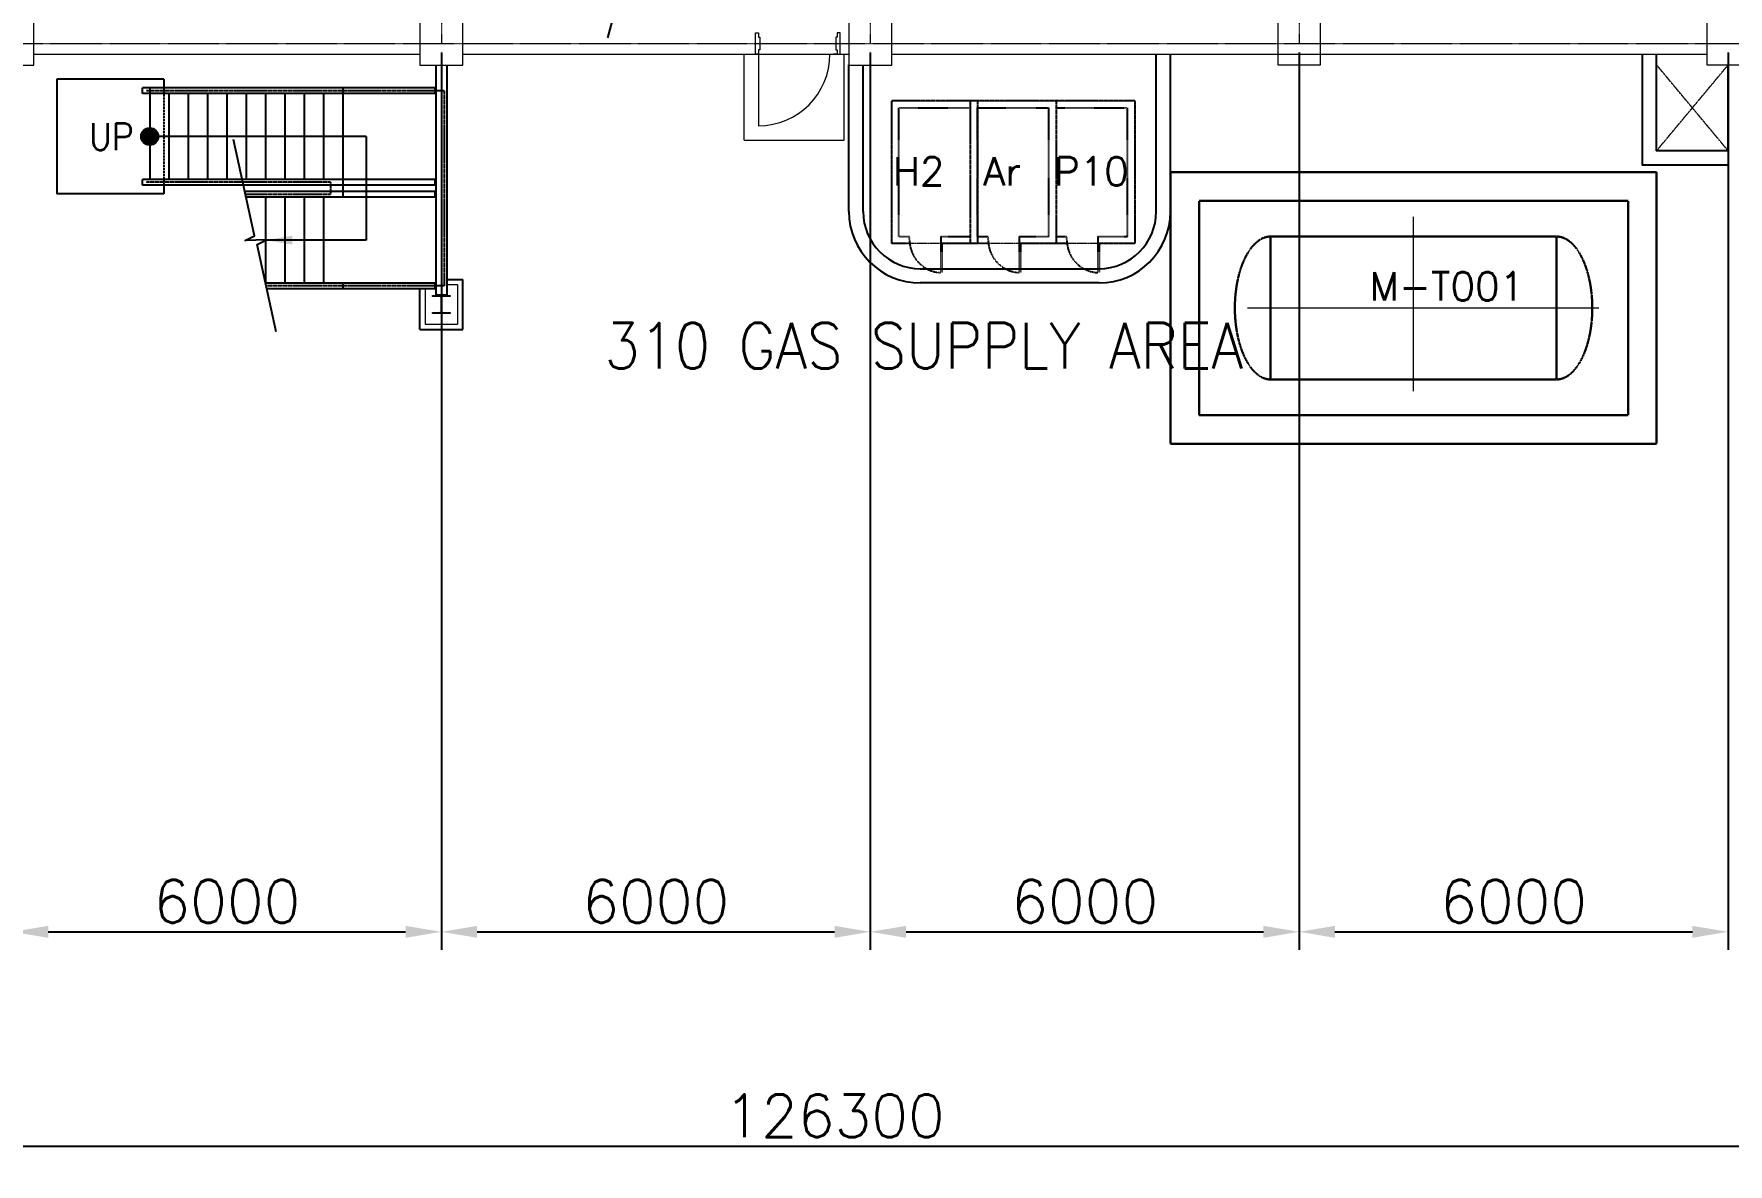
# Model space of a CAD drawing. Extents: x -59767 to 1106559, y -1290 to 1129522.
# Drawn here: x 80508 to 104208, y 224767 to 240580 of the extents above; entities that cross this region are included whole.
import ezdxf
from ezdxf.enums import TextEntityAlignment as Align

# ---------------------------------------------------------------- set-up
doc = ezdxf.new("R2010")
doc.units = 0
for name, pattern in [('CENTER', [2, 1.25, -0.25, 0.25, -0.25]), ('HID', [3, 2, -1]), ('HID_1', [2, 1, -1]), ('HIDDEN', [0.375, 0.25, -0.125]), ('MAT2', [15, 5, -1, 1, -1, 1, -1, 5]), ('PHANTOMX2', [5, 2.5, -0.5, 0.5, -0.5, 0.5, -0.5])]:
    doc.linetypes.add(name, pattern=pattern)
doc.layers.get('0').update_dxf_attribs({"linetype": 'CONTINUOUS', "lineweight": 9})
doc.layers.get('Defpoints').update_dxf_attribs({"linetype": 'CONTINUOUS', "lineweight": 9})
for name, color, linetype in [('1', 2, 'CONTINUOUS'), ('CONC', 2, 'CONTINUOUS'), ('CY', 4, 'CONTINUOUS'), ('M', 6, 'CONTINUOUS'), ('MARK', 2, 'MAT2'), ('WINDOW', 6, 'CONTINUOUS'), ('Y', 2, 'CONTINUOUS')]:
    doc.layers.add(name, color=color, linetype=linetype)
for name, color, linetype, lineweight in [('COL', 4, 'CONTINUOUS', 5), ('COLUMN', 2, 'CONTINUOUS', 9), ('TEXT', 3, 'CONTINUOUS', 9), ('WALL', 7, 'CONTINUOUS', 9), ('WALL_300', 7, 'CONTINUOUS', 9), ('중간선', 5, 'CONTINUOUS', 9), ('중심선', 1, 'CENTER', 9), ('치수선', 6, 'CONTINUOUS', 9)]:
    doc.layers.add(name, color=color, linetype=linetype, lineweight=lineweight)
doc.styles.add('ROMANS', font='romans.shx', dxfattribs={"bigfont": 'whgtxt.shx'})
doc.styles.get("Standard").update_dxf_attribs({"font": 'romans.shx', "bigfont": 'whtgtxt.shx'})
doc.dimstyles.new('ISO-25', dxfattribs={"dimscale": 200, "dimtxt": 3, "dimasz": 2.5, "dimexe": 1.25, "dimexo": 0.625, "dimtad": 1, "dimdec": 0, "dimdsep": 46, "dimtxsty": 'Standard', "dimcen": 2.5, "dimadec": 0, "dimazin": 0, "dimtp": 0.1, "dimtm": 0.1, "dimtfac": 0.6, "dimtdec": 0, "dimtmove": 0, "dimatfit": 3, "dimfxl": 1, "dimtvp": 1, "dimtolj": 1, "dimarcsym": 0})

# ---------------------------------------------------------------- blocks, each defined once
blk = doc.blocks.new('column600')
at = {"layer": 'COLUMN', "linetype": 'Continuous'}
blk.add_lwpolyline([(-300, -300), (300, -300), (300, 300), (-300, 300)], close=True, dxfattribs=at)
blk = doc.blocks.new('*D16')
at = {"layer": 'Defpoints', "color": 0, "transparency": 16777216}
for p in [(80208, 240445), (86208, 240445), (86208, 228017)]:
    blk.add_point(p, dxfattribs=at)
at = {"layer": '치수선', "color": 0, "lineweight": -2, "transparency": 16777216}
for p, q in [((80208, 240320), (80208, 227767)), ((86208, 240320), (86208, 227767)), ((80708, 228017), (85708, 228017))]:
    blk.add_line(p, q, dxfattribs=at)
at = {"layer": '치수선', "color": 0, "transparency": 16777216}
for points in [[(80708, 228100), (80708, 227933), (80208, 228017)], [(85708, 228100), (85708, 227933), (86208, 228017)]]:
    blk.add_solid(points, dxfattribs=at)
at = {"layer": '치수선', "color": 0, "transparency": 16777216, "insert": (83208, 228442), "char_height": 600, "attachment_point": 5}
blk.add_mtext('\\A1;6000', dxfattribs=at)
blk = doc.blocks.new('*D17')
at = {"layer": 'Defpoints', "color": 0, "transparency": 16777216}
for p in [(86208, 240445), (92208, 240445), (92208, 228017)]:
    blk.add_point(p, dxfattribs=at)
at = {"layer": '치수선', "color": 0, "lineweight": -2, "transparency": 16777216}
for p, q in [((86208, 240320), (86208, 227767)), ((92208, 240320), (92208, 227767)), ((86708, 228017), (91708, 228017))]:
    blk.add_line(p, q, dxfattribs=at)
at = {"layer": '치수선', "color": 0, "transparency": 16777216}
for points in [[(86708, 228100), (86708, 227933), (86208, 228017)], [(91708, 228100), (91708, 227933), (92208, 228017)]]:
    blk.add_solid(points, dxfattribs=at)
at = {"layer": '치수선', "color": 0, "transparency": 16777216, "insert": (89208, 228442), "char_height": 600, "attachment_point": 5}
blk.add_mtext('\\A1;6000', dxfattribs=at)
blk = doc.blocks.new('*D18')
at = {"layer": 'Defpoints', "color": 0, "transparency": 16777216}
for p in [(98208, 240445), (104208, 240445), (104208, 228017)]:
    blk.add_point(p, dxfattribs=at)
at = {"layer": '치수선', "color": 0, "lineweight": -2, "transparency": 16777216}
for p, q in [((98208, 240320), (98208, 227767)), ((104208, 240320), (104208, 227767)), ((98708, 228017), (103708, 228017))]:
    blk.add_line(p, q, dxfattribs=at)
at = {"layer": '치수선', "color": 0, "transparency": 16777216}
for points in [[(98708, 228100), (98708, 227933), (98208, 228017)], [(103708, 228100), (103708, 227933), (104208, 228017)]]:
    blk.add_solid(points, dxfattribs=at)
at = {"layer": '치수선', "color": 0, "transparency": 16777216, "insert": (101208, 228442), "char_height": 600, "attachment_point": 5}
blk.add_mtext('\\A1;6000', dxfattribs=at)
blk = doc.blocks.new('*D39')
at = {"layer": 'Defpoints', "color": 0, "transparency": 16777216}
for p in [(92208, 240445), (98208, 240445), (98208, 228017)]:
    blk.add_point(p, dxfattribs=at)
at = {"layer": '치수선', "color": 0, "lineweight": -2, "transparency": 16777216}
for p, q in [((92208, 240320), (92208, 227767)), ((98208, 240320), (98208, 227767)), ((92708, 228017), (97708, 228017))]:
    blk.add_line(p, q, dxfattribs=at)
at = {"layer": '치수선', "color": 0, "transparency": 16777216}
for points in [[(92708, 228100), (92708, 227933), (92208, 228017)], [(97708, 228100), (97708, 227933), (98208, 228017)]]:
    blk.add_solid(points, dxfattribs=at)
at = {"layer": '치수선', "color": 0, "transparency": 16777216, "insert": (95208, 228442), "char_height": 600, "attachment_point": 5}
blk.add_mtext('\\A1;6000', dxfattribs=at)
blk = doc.blocks.new('*D179')
at = {"layer": 'Defpoints', "color": 0}
for p in [(154858, 240445), (28558, 234445), (154858, 225017)]:
    blk.add_point(p, dxfattribs=at)
at = {"layer": '치수선', "color": 0, "lineweight": -2}
for p, q in [((154858, 240320), (154858, 224767)), ((28558, 234320), (28558, 224767)), ((29058, 225017), (154358, 225017))]:
    blk.add_line(p, q, dxfattribs=at)
at = {"layer": '치수선', "color": 0}
for points in [[(29058, 225100), (29058, 224933), (28558, 225017)], [(154358, 224933), (154358, 225100), (154858, 225017)]]:
    blk.add_solid(points, dxfattribs=at)
at = {"layer": '치수선', "color": 0, "insert": (91708, 225442), "char_height": 600, "attachment_point": 5}
blk.add_mtext('\\A1;126300', dxfattribs=at)
blk = doc.blocks.new('ARR')
blk.add_solid([(3, -0.5), (3, 0.5), (0, 0)])
blk = doc.blocks.new('DOT5')
at = {"ltscale": 0.5}
h = blk.add_hatch(color=256, dxfattribs=at)
h.dxf.hatch_style = 1
h.paths.add_polyline_path([(-7579, 38839, 1), (-7339, 38839, 1)])
at = {"color": 0, "ltscale": 0.5}
blk.add_circle((-7459, 38839), 120, dxfattribs=at)

msp = doc.modelspace()

# ---------------------------------------------------------------- linework, layer by layer
at = {"color": 0}
for p, q in [((85983.2, 237014.1), (85983.2, 236519.1)), ((86433.2, 237069.1), (86283.2, 237069.1)), ((86433.2, 237069.1), (86433.2, 236519.1)), ((85983.2, 236519.1), (86433.2, 236519.1))]:
    msp.add_line(p, q, dxfattribs=at)
at = {"layer": '1', "ltscale": 0.5}
for p, q in [((86133.2, 240144.1), (86133.2, 236929.1)), ((86283.2, 240144.1), (86283.2, 236929.1)), ((80828.2, 239944.1), (80828.2, 238344.1)), ((82328.2, 239944.1), (80828.2, 239944.1)), ((82328.2, 239944.1), (82328.2, 239824.1)), ((82028.2, 239744.1), (82028.2, 239824.1)), ((86123.2, 239824.1), (82028.2, 239824.1)), ((86123.2, 239744.1), (82028.2, 239744.1)), ((82128.2, 239824.1), (82128.2, 238544.1)), ((82128.2, 239744.1), (82128.2, 238544.1)), ((82398.2, 239744.1), (82398.2, 238544.1)), ((82668.2, 239744.1), (82668.2, 238544.1)), ((82938.2, 239744.1), (82938.2, 238544.1)), ((83208.2, 239744.1), (83208.2, 238544.1)), ((83478.2, 239744.1), (83478.2, 238544.1)), ((83748.2, 239744.1), (83748.2, 238544.1)), ((84018.2, 239744.1), (84018.2, 238544.1)), ((84288.2, 239744.1), (84288.2, 238544.1)), ((84558.2, 239744.1), (84558.2, 238544.1)), ((84828.2, 239824.1), (84828.2, 238464.1)), ((84828.2, 239744.1), (84828.2, 238544.1)), ((86123.2, 239744.1), (86123.2, 239824.1)), ((85158.2, 239144.1), (82128.2, 239144.1)), ((85158.2, 239144.1), (85158.2, 237694.1)), ((86123.2, 238544.1), (82028.2, 238544.1)), ((82028.2, 238464.1), (82028.2, 238544.1)), ((86123.2, 238464.1), (82028.2, 238464.1)), ((82328.2, 238464.1), (82328.2, 238344.1)), ((84828.2, 238464.1), (84828.2, 238294.1)), ((86123.2, 238464.1), (86123.2, 238544.1)), ((82328.2, 238344.1), (80828.2, 238344.1)), ((86123.2, 238374.1), (83459.1, 238374.1)), ((86123.2, 238294.1), (83476.5, 238294.1)), ((83748.2, 238294.1), (83748.2, 237094.1)), ((84018.2, 238294.1), (84018.2, 237094.1)), ((84288.2, 238294.1), (84288.2, 237094.1)), ((84558.2, 238294.1), (84558.2, 237094.1)), ((86123.2, 238294.1), (86123.2, 238374.1)), ((85158.2, 237694.1), (83748.2, 237694.1)), ((86123.2, 237094.1), (83749.9, 237094.1)), ((86123.2, 237014.1), (83767.3, 237014.1)), ((84828.2, 237094.1), (84828.2, 237014.1)), ((86123.2, 237014.1), (86123.2, 237094.1))]:
    msp.add_line(p, q, dxfattribs=at)
at = {"layer": '1', "linetype": 'PHANTOMX2', "ltscale": 2}
for p, q in [((86248.2, 239784.1), (82078.2, 239784.1)), ((86248.2, 239784.1), (86248.2, 237054.1)), ((84658.2, 238504.1), (82078.2, 238504.1)), ((84658.2, 238504.1), (84658.2, 238334.1)), ((84658.2, 238334.1), (83467.8, 238334.1)), ((86248.2, 237054.1), (83758.6, 237054.1))]:
    msp.add_line(p, q, dxfattribs=at)
at = {"layer": '1', "linetype": 'HID', "ltscale": 0.5}
msp.add_line((82328.2, 239824.1), (82328.2, 238464.1), dxfattribs=at)
at = {"layer": '1'}
msp.add_lwpolyline([(89127.9, 242698.9), (88855.6, 241682.6), (89063.4, 241572.3), (88823.2, 241582.4), (88582.9, 241592.4), (88790.8, 241482.1), (88534.6, 240526.2)], dxfattribs=at)
at = {"layer": 'COL', "color": 2, "linetype": 'Continuous'}
msp.add_lwpolyline([(86187.7, 236683.1, 0.4142136), (86203.7, 236699.1), (86203.7, 236889.1, 0.4142136), (86187.7, 236905.1), (86083.2, 236905.1), (86083.2, 236919.1), (86333.2, 236919.1), (86333.2, 236905.1), (86228.7, 236905.1, 0.4142136), (86212.7, 236889.1), (86212.7, 236699.1, 0.4142136), (86228.7, 236683.1), (86333.2, 236683.1), (86333.2, 236669.1), (86083.2, 236669.1), (86083.2, 236683.1)], format="xyb", close=True, dxfattribs=at)
at = {"layer": 'CONC', "color": 7, "linetype": 'Continuous'}
for p, q in [((103008.2, 240294.9, -3.5), (103008.2, 238744.9, -3.5)), ((103200.9, 240294.9, -4), (103200.9, 238944.9, -4)), ((104208.2, 238944.9, -3.5), (104208.2, 240144.9, -3.5)), ((104208.2, 238944.9, -3.5), (103200.9, 238944.9, -3.5)), ((104208.2, 238744.9, -3.5), (103008.2, 238744.9, -3.5)), ((103208.2, 236194.9, -3.5), (103208.2, 238644.9, -3.5))]:
    msp.add_line(p, q, dxfattribs=at)
at = {"layer": 'CY'}
for p, q in [((91908.2, 238094.9), (91908.2, 240144.9)), ((92108.2, 238094.9), (92108.2, 240144.9)), ((96208.2, 238094.9), (96208.2, 240294.9)), ((96408.2, 238094.9), (96408.2, 240294.9)), ((92908.2, 237294.9), (95408.2, 237294.9)), ((95408.2, 237094.9), (92908.2, 237094.9))]:
    msp.add_line(p, q, dxfattribs=at)
at = {"layer": 'CY', "ltscale": 0.5}
for p, q in [((85908.2, 236444.1), (85908.2, 237014.1)), ((86283.2, 237144.1), (86508.2, 237144.1)), ((86508.2, 236444.1), (86508.2, 237144.1)), ((86133.2, 236929.1), (86283.2, 236929.1)), ((85908.2, 236444.1), (86508.2, 236444.1))]:
    msp.add_line(p, q, dxfattribs=at)
at = {"layer": 'CY'}
for centre, radius, start, end in [((92908.2, 238094.9), 1000, 180, 270), ((92908.2, 238094.9), 800, 180, 270), ((95408.2, 238094.9), 1000, 270, 0), ((95408.2, 238094.9), 800, 270, 0)]:
    msp.add_arc(centre, radius, start, end, dxfattribs=at)
at = {"layer": 'M'}
msp.add_lwpolyline([(83897.6, 236412.8), (83633.4, 237631.4), (83763.3, 237700.4), (83613.2, 237694.1), (83463, 237687.7), (83592.9, 237756.7), (83301.7, 239100.3)], dxfattribs=at)
at = {"layer": 'MARK', "color": 6}
for p, q in [((92508.1, 237644.9), (92508.1, 239644.9)), ((93708.1, 239644.9), (92508.1, 239644.9)), ((93608.1, 237644.9), (93608.1, 239644.9)), ((94808.1, 239644.9), (93608.1, 239644.9)), ((95908.1, 239644.9), (94708.1, 239644.9))]:
    msp.add_line(p, q, dxfattribs=at)
for points in [[(93708.1, 239644.9), (93708.1, 237644.9), (93193.1, 237644.9)], [(94808.1, 239644.9), (94808.1, 237644.9), (94293.1, 237644.9)], [(95908.1, 239644.9), (95908.1, 237644.9), (95393.1, 237644.9)]]:
    msp.add_lwpolyline(points, dxfattribs=at)
at = {"layer": 'WALL', "color": 0}
for p, q in [((90601.9, 240325.1), (90601.9, 240565.1)), ((91785.9, 240325.1), (91785.9, 240565.1)), ((90643.9, 240295.1), (90691.9, 240295.1)), ((91743.9, 240295.1), (91695.9, 240295.1))]:
    msp.add_line(p, q, dxfattribs=at)
at = {"layer": 'WALL', "linetype": 'Continuous'}
for p, q in [((91843.9, 239095.1), (91843.9, 240294.9)), ((90443.9, 239095.1), (91843.9, 239095.1))]:
    msp.add_line(p, q, dxfattribs=at)
at = {"layer": 'WALL', "color": 0, "linetype": 'HIDDEN', "lineweight": 30, "ltscale": 5}
for p, q in [((103208.2, 238644.9), (96408.2, 238644.9)), ((96408.2, 238644.9), (96408.2, 234844.9)), ((103208.2, 238644.9), (103208.2, 234844.9)), ((102808.2, 238244.9), (96808.2, 238244.9)), ((96808.2, 238244.9), (96808.2, 235244.9)), ((102808.2, 238244.9), (102808.2, 235244.9)), ((96408.2, 237744.9), (96408.2, 235744.9)), ((96808.2, 237744.9), (96808.2, 235744.9)), ((97808.2, 237744.9), (101808.2, 237744.9)), ((97808.2, 237744.9), (97808.2, 235744.9)), ((101808.2, 237744.9), (101808.2, 235744.9)), ((102808.2, 237744.9), (102808.2, 235744.9)), ((97808.2, 235744.9), (101808.2, 235744.9)), ((96808.2, 235244.9), (102808.2, 235244.9)), ((96408.2, 234844.9), (103208.2, 234844.9))]:
    msp.add_line(p, q, dxfattribs=at)
at = {"layer": 'WALL', "color": 0}
for points in [[(90601.9, 240295.1), (90601.9, 240595.1), (90643.9, 240595.1), (90643.9, 240535.1), (90661.9, 240535.1), (90661.9, 240355.1), (90643.9, 240355.1), (90643.9, 240295.1)], [(91785.9, 240295.1), (91785.9, 240595.1), (91743.9, 240595.1), (91743.9, 240535.1), (91725.9, 240535.1), (91725.9, 240355.1), (91743.9, 240355.1), (91743.9, 240295.1)]]:
    msp.add_lwpolyline(points, close=True, dxfattribs=at)
at = {"layer": 'WALL', "color": 0, "linetype": 'HIDDEN', "lineweight": 30, "ltscale": 5, "extrusion": (0, 0, -1)}
msp.add_ellipse((97808.2, 236744.9), major_axis=(0, -1000), ratio=0.5, start_param=0, end_param=3.1415927, dxfattribs=at)
at = {"layer": 'WALL', "color": 0, "linetype": 'HIDDEN', "lineweight": 30, "ltscale": 5}
msp.add_ellipse((101808.2, 236744.9), major_axis=(0, -1000), ratio=0.5, start_param=0, end_param=3.1415927, dxfattribs=at)
at = {"layer": 'WALL_300', "linetype": 'Continuous', "lineweight": 9}
for p, q in [((80508.2, 240294.9), (85908.1, 240294.9)), ((86508.1, 240294.9), (91908.1, 240294.9)), ((92508.1, 240294.9), (103908.2, 240294.9))]:
    msp.add_line(p, q, dxfattribs=at)
at = {"layer": 'WALL_300'}
for p, q in [((90443.9, 239095.1), (90443.9, 240295.1)), ((90643.9, 240295.1), (90643.9, 239295.1))]:
    msp.add_line(p, q, dxfattribs=at)
msp.add_arc((90643.9, 240295.1), 1000, 270, 0, dxfattribs=at)
at = {"layer": 'WINDOW', "linetype": 'HID_1'}
for p, q in [((92608.1, 237744.9), (92608.1, 239544.9)), ((92608.1, 239544.9), (93608.1, 239544.9)), ((93608.1, 237744.9), (93608.1, 239544.9)), ((93708.1, 237744.9), (93708.1, 239544.9)), ((93708.1, 239544.9), (94708.1, 239544.9)), ((94708.1, 237744.9), (94708.1, 239544.9)), ((94808.1, 239544.9), (95808.1, 239544.9)), ((95808.1, 237744.9), (95808.1, 239544.9)), ((92608.1, 237744.9), (92758.1, 237744.9)), ((92758.1, 237694.9), (92758.1, 237744.9)), ((93193.1, 237744.9), (93608.1, 237744.9)), ((93193.1, 237744.9), (93193.1, 237239.9)), ((93708.1, 237744.9), (93858.1, 237744.9)), ((93858.1, 237694.9), (93858.1, 237744.9)), ((94293.1, 237744.9), (94708.1, 237744.9)), ((94293.1, 237744.9), (94293.1, 237239.9)), ((94808.1, 237744.9), (94958.1, 237744.9)), ((94958.1, 237694.9), (94958.1, 237744.9)), ((95393.1, 237744.9), (95808.1, 237744.9)), ((95393.1, 237744.9), (95393.1, 237239.9)), ((92760.9, 237644.9), (92508.1, 237644.9)), ((93213.1, 237239.9), (93213.1, 237644.9)), ((93860.9, 237644.9), (93608.1, 237644.9)), ((94313.1, 237239.9), (94313.1, 237644.9)), ((94960.9, 237644.9), (94708.1, 237644.9)), ((95413.1, 237239.9), (95413.1, 237644.9))]:
    msp.add_line(p, q, dxfattribs=at)
for centre in [(93213.9, 237695.2), (94313.9, 237695.2), (95413.9, 237695.2)]:
    msp.add_arc(centre, 455.8, 180.04224, 267.3831, dxfattribs=at)
at = {"layer": '중간선', "color": 2, "linetype": 'HIDDEN', "ltscale": 1.5}
msp.add_lwpolyline([(95908.1, 237644.9), (92508.1, 237644.9), (92508.1, 239644.9), (95908.1, 239644.9)], close=True, dxfattribs=at)
at = {"layer": '중심선'}
for p, q in [((86208.2, 303942.2), (86208.2, 240444.9)), ((92208.2, 303942.2), (92208.2, 240444.9)), ((98208.2, 303942.2), (98208.2, 240444.9)), ((28557.7, 240444.9), (154858.2, 240444.9))]:
    msp.add_line(p, q, dxfattribs=at)
at = {"layer": '치수선', "linetype": 'CENTER'}
for p, q in [((104208.2, 238944.9, -3.5), (103208.2, 240144.9, -3.5)), ((103208.2, 238944.9, -3.5), (104208.2, 240144.9, -3.5))]:
    msp.add_line(p, q, dxfattribs=at)
at = {"layer": '치수선'}
for p, q in [((99808.2, 235579.9), (99808.2, 238021.8)), ((97485.8, 236744.9), (102400.1, 236744.9))]:
    msp.add_line(p, q, dxfattribs=at)

# ---------------------------------------------------------------- block references
at = {"layer": '1', "rotation": 180}
msp.add_blockref('DOT5', (74669.1, 277983.3), dxfattribs=at)
at = {"layer": '1', "xscale": 125, "yscale": 125, "zscale": 125}
msp.add_blockref('ARR', (83748.2, 237694.1), dxfattribs=at)
at = {"layer": 'COLUMN', "linetype": 'Continuous'}
for p in [(80208.2, 240444.1), (86208.1, 240444.1), (92208.1, 240444.1), (98208.2, 240444.9), (104208.2, 240444.9)]:
    msp.add_blockref('column600', p, dxfattribs=at)

# ---------------------------------------------------------------- texts
at = {"color": 7, "linetype": 'PHANTOMX2'}
msp.add_text('M-T001', height=400, dxfattribs=at).set_placement((100274, 237047.7), align=Align.MIDDLE)
at = {"layer": '1', "ltscale": 0.5, "style": 'ROMANS', "width": 0.9}
msp.add_text('UP', height=375, dxfattribs=at).set_placement((81280, 238954.7))
at = {"layer": 'TEXT', "lineweight": 9}
for s, p in [('H2', (92526.2, 238336.7)), ('Ar', (93787.6, 238336.7)), ('P10', (94778.1, 238336.7))]:
    msp.add_text(s, height=400, dxfattribs=at).set_placement(p, align=Align.BOTTOM_LEFT)
at = {"layer": 'Y', "linetype": 'Continuous', "style": 'ROMANS', "width": 0.9}
msp.add_text('310 GAS SUPPLY AREA', height=640, dxfattribs=at).set_placement((92956.9, 236216.9), align=Align.MIDDLE)

# ---------------------------------------------------------------- dimensions: what is measured, and where the dimension line sits
at = {"layer": '치수선'}
dim = msp.add_linear_dim(base=(154858.1893, 225016.6696), p1=(28557.6943, 234444.856), p2=(154858.1893, 240444.856), dimstyle='ISO-25', dxfattribs=at)
dim.commit()
dim.dimension.update_dxf_attribs({"geometry": '*D179', "text_midpoint": (91707.9418, 225016.6696), "dimtype": 160})
for base, p1, p2, picture, middle in [((86208.2, 228016.7), (80208.2, 240444.9), (86208.2, 240444.9), '*D16', (83208.2, 228441.7)), ((92208.2, 228016.7), (86208.2, 240444.9), (92208.2, 240444.9), '*D17', (89208.2, 228441.7)), ((98208.2, 228016.7), (92208.2, 240444.9), (98208.2, 240444.9), '*D39', (95208.2, 228441.7)), ((104208.2, 228016.7), (98208.2, 240444.9), (104208.2, 240444.9), '*D18', (101208.2, 228441.7))]:
    dim = msp.add_linear_dim(base=base, p1=p1, p2=p2, dimstyle='ISO-25', dxfattribs=at)
    dim.commit()
    dim.dimension.update_dxf_attribs({"geometry": picture, "text_midpoint": middle})

doc.saveas('drawing.dxf')
